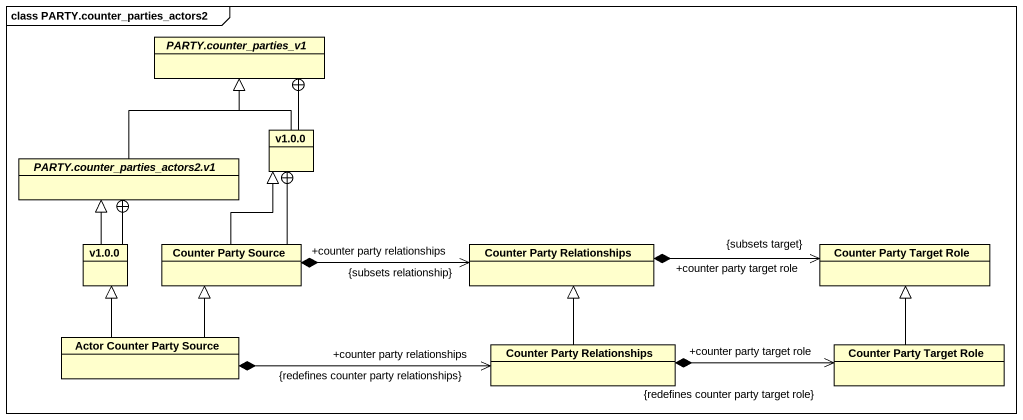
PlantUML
@startuml
mainframe class PARTY.counter_parties_actors2
hide circle
hide empty members
abstract class "PARTY.counter_parties_v1" as PARTY_counter_parties_v1
class "v1.0.0" as v1_0_0
abstract class "PARTY.counter_parties_actors2.v1" as PARTY_counter_parties
class "v1.0.0" as v1_0_0_2
class "Counter Party Source" as Counter_Party_Source
class "Counter Party Relationships" as Counter_Party_Relationships
class "Counter Party Target Role" as Counter_Party_Target_Role
class "Actor Counter Party Source" as Actor_Counter_Party_Source
class "Counter Party Relationships" as Counter_Party_Relationships_2
class "Counter Party Target Role" as Counter_Party_Target_Role_2
v1_0_0 -up-|> PARTY_counter_parties_v1
v1_0_0 -up-+ PARTY_counter_parties_v1
PARTY_counter_parties -up-|> PARTY_counter_parties_v1
v1_0_0_2 -up-+ PARTY_counter_parties
v1_0_0_2 -up-|> PARTY_counter_parties
Counter_Party_Source -up-|> v1_0_0
Counter_Party_Source -up-+ v1_0_0
Counter_Party_Source *-right-> "+counter party relationships\n{subsets relationship}" Counter_Party_Relationships
Counter_Party_Relationships *-right-> "+counter party target role\n{subsets target}" Counter_Party_Target_Role
Actor_Counter_Party_Source -up-|> v1_0_0_2
Actor_Counter_Party_Source -up-|> Counter_Party_Source
Actor_Counter_Party_Source *-right-> "+counter party relationships\n{redefines counter party relationships}" Counter_Party_Relationships_2
Counter_Party_Relationships_2 -up-|> Counter_Party_Relationships
Counter_Party_Relationships_2 *-right-> "+counter party target role\n{redefines counter party target role}" Counter_Party_Target_Role_2
Counter_Party_Target_Role_2 -up-|> Counter_Party_Target_Role
@enduml
